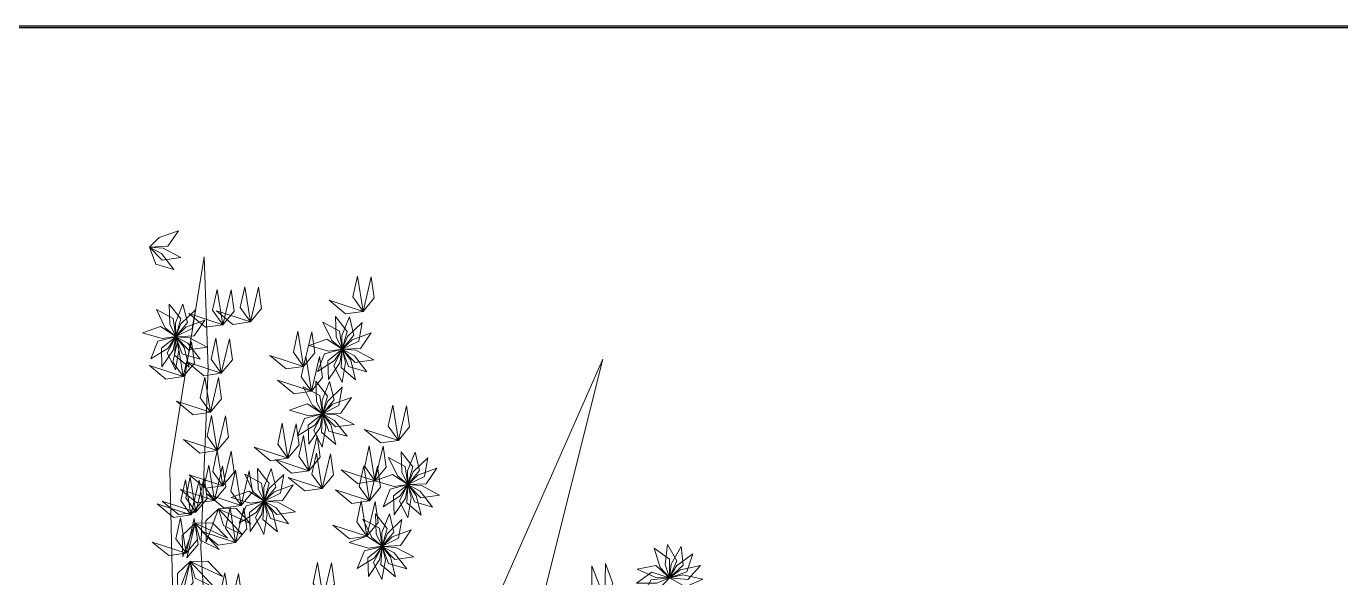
# Model space of a CAD drawing. Header units: inches. Extents: x -422522 to 22891, y -2973 to 414515.
# Drawn here: x 6927.7 to 7149, y 10941.1 to 11033.9 of the extents above; entities that cross this region are included whole.
import ezdxf

# ---------------------------------------------------------------- set-up
doc = ezdxf.new("R2010")
doc.units = ezdxf.units.IN
doc.header["$MEASUREMENT"] = 0
doc.layers.get('0').update_dxf_attribs({"lineweight": 25})
doc.layers.add('ARREDAMENTO', color=8, linetype='Continuous', lineweight=18)

msp = doc.modelspace()

# ---------------------------------------------------------------- linework, layer by layer
for points in [[(6657.16, 9033.57), (8657.16, 9033.9), (8656.83, 11033.9), (6656.83, 11033.57)], [(6657.16, 9033.9), (8657.16, 9033.9), (8657.16, 11033.9), (6657.16, 11033.9)]]:
    msp.add_lwpolyline(points, close=True)
at = {"layer": 'ARREDAMENTO', "lineweight": 0}
for points in [[(6953.29, 10999.49), (6950.08, 10998.33), (6948.42, 10996.73), (6951.5, 10996.86), (6953.29, 10999.49)], [(6952.54, 10992.95), (6950.44, 10995.63), (6948.41, 10996.72), (6949.49, 10993.83), (6952.54, 10992.95)], [(6953.72, 10994.96), (6950.72, 10996.56), (6948.41, 10996.72), (6950.57, 10994.52), (6953.72, 10994.96)], [(6984.4, 10985.91), (6982.68, 10988.33), (6983.45, 10991.83), (6984.4, 10985.91)], [(6984.4, 10985.91), (6986.28, 10988.2), (6985.77, 10991.75), (6984.4, 10985.91)], [(6960.78, 10983.67), (6959.07, 10986.09), (6959.83, 10989.6), (6960.78, 10983.67)], [(6960.78, 10983.67), (6962.67, 10985.96), (6962.16, 10989.51), (6960.78, 10983.67)], [(6965.43, 10984.12), (6963.71, 10986.54), (6964.48, 10990.04), (6965.43, 10984.12)], [(6965.43, 10984.12), (6967.32, 10986.41), (6966.8, 10989.96), (6965.43, 10984.12)], [(6951.73, 10987.14), (6951.85, 10983.74), (6952.86, 10981.66), (6953.69, 10984.63), (6951.73, 10987.14)], [(6954.06, 10987.12), (6952.79, 10983.96), (6952.86, 10981.66), (6954.83, 10984.03), (6954.06, 10987.12)], [(6984.4, 10985.91), (6981.46, 10985.49), (6978.69, 10987.77), (6984.4, 10985.91)], [(6949.6, 10986.21), (6951.09, 10983.15), (6952.85, 10981.66), (6952.4, 10984.71), (6949.6, 10986.21)], [(6956.18, 10986.16), (6953.73, 10983.79), (6952.86, 10981.66), (6955.62, 10983.03), (6956.18, 10986.16)], [(6960.78, 10983.67), (6957.85, 10983.25), (6955.08, 10985.53), (6960.78, 10983.67)], [(6965.43, 10984.12), (6962.49, 10983.7), (6959.73, 10985.98), (6965.43, 10984.12)], [(6979.77, 10985.02), (6979.89, 10981.61), (6980.89, 10979.54), (6981.72, 10982.51), (6979.77, 10985.02)], [(6982.1, 10985), (6980.83, 10981.84), (6980.9, 10979.53), (6982.86, 10981.91), (6982.1, 10985)], [(6947.28, 10982.28), (6950.56, 10981.34), (6952.85, 10981.66), (6950.28, 10983.36), (6947.28, 10982.28)], [(6957.73, 10984.41), (6954.53, 10983.25), (6952.86, 10981.65), (6955.94, 10981.78), (6957.73, 10984.41)], [(6974.37, 10976.64), (6972.66, 10979.06), (6973.43, 10982.56), (6974.37, 10976.64)], [(6974.37, 10976.64), (6976.26, 10978.93), (6975.75, 10982.48), (6974.37, 10976.64)], [(6977.63, 10984.09), (6979.13, 10981.02), (6980.89, 10979.54), (6980.44, 10982.59), (6977.63, 10984.09)], [(6984.22, 10984.03), (6981.77, 10981.67), (6980.9, 10979.53), (6983.66, 10980.9), (6984.22, 10984.03)], [(6985.77, 10982.29), (6982.57, 10981.12), (6980.9, 10979.53), (6983.98, 10979.66), (6985.77, 10982.29)], [(6948.66, 10977.93), (6951.55, 10979.74), (6952.84, 10981.65), (6949.86, 10980.88), (6948.66, 10977.93)], [(6950.53, 10976.55), (6952.44, 10979.38), (6952.85, 10981.65), (6950.43, 10979.73), (6950.53, 10976.55)], [(6952.81, 10976.05), (6953.4, 10979.4), (6952.85, 10981.64), (6951.42, 10978.91), (6952.81, 10976.05)], [(6954.11, 10974.93), (6952.39, 10977.35), (6953.16, 10980.85), (6954.11, 10974.93)], [(6955.09, 10976.51), (6954.27, 10979.82), (6952.85, 10981.64), (6952.66, 10978.56), (6955.09, 10976.51)], [(6956.99, 10977.87), (6954.89, 10980.55), (6952.86, 10981.64), (6953.93, 10978.75), (6956.99, 10977.87)], [(6958.17, 10979.88), (6955.16, 10981.48), (6952.86, 10981.64), (6955.02, 10979.44), (6958.17, 10979.88)], [(6954.11, 10974.93), (6956, 10977.21), (6955.49, 10980.77), (6954.11, 10974.93)], [(6960.52, 10975.48), (6958.81, 10977.89), (6959.58, 10981.4), (6960.52, 10975.48)], [(6960.52, 10975.48), (6962.41, 10977.76), (6961.9, 10981.31), (6960.52, 10975.48)], [(6975.32, 10980.16), (6978.6, 10979.22), (6980.88, 10979.53), (6978.32, 10981.24), (6975.32, 10980.16)], [(6974.37, 10976.64), (6971.44, 10976.22), (6968.67, 10978.5), (6974.37, 10976.64)], [(6975.71, 10972.47), (6973.99, 10974.89), (6974.76, 10978.39), (6975.71, 10972.47)], [(6975.71, 10972.47), (6977.59, 10974.76), (6977.08, 10978.31), (6975.71, 10972.47)], [(6976.7, 10975.81), (6979.59, 10977.62), (6980.88, 10979.52), (6977.9, 10978.76), (6976.7, 10975.81)], [(6978.57, 10974.43), (6980.48, 10977.25), (6980.88, 10979.52), (6978.47, 10977.61), (6978.57, 10974.43)], [(6980.85, 10973.92), (6981.44, 10977.28), (6980.89, 10979.52), (6979.46, 10976.79), (6980.85, 10973.92)], [(6983.13, 10974.39), (6982.31, 10977.7), (6980.89, 10979.52), (6980.7, 10976.44), (6983.13, 10974.39)], [(6985.03, 10975.74), (6982.93, 10978.43), (6980.9, 10979.52), (6981.97, 10976.63), (6985.03, 10975.74)], [(6986.21, 10977.75), (6983.2, 10979.35), (6980.9, 10979.52), (6983.06, 10977.32), (6986.21, 10977.75)], [(6954.11, 10974.93), (6951.18, 10974.51), (6948.41, 10976.79), (6954.11, 10974.93)], [(6960.52, 10975.48), (6957.59, 10975.05), (6954.82, 10977.34), (6960.52, 10975.48)], [(6958.69, 10968.93), (6956.97, 10971.34), (6957.74, 10974.85), (6958.69, 10968.93)], [(6958.69, 10968.93), (6960.58, 10971.21), (6960.06, 10974.76), (6958.69, 10968.93)], [(6975.71, 10972.47), (6972.77, 10972.05), (6970, 10974.33), (6975.71, 10972.47)], [(6976.44, 10974.15), (6976.56, 10970.75), (6977.56, 10968.67), (6978.39, 10971.64), (6976.44, 10974.15)], [(6978.77, 10974.13), (6977.49, 10970.97), (6977.57, 10968.67), (6979.53, 10971.04), (6978.77, 10974.13)], [(6974.3, 10973.22), (6975.8, 10970.16), (6977.56, 10968.67), (6977.11, 10971.72), (6974.3, 10973.22)], [(6980.89, 10973.17), (6978.44, 10970.8), (6977.57, 10968.66), (6980.33, 10970.04), (6980.89, 10973.17)], [(6982.44, 10971.42), (6979.23, 10970.26), (6977.57, 10968.66), (6980.65, 10968.79), (6982.44, 10971.42)], [(6958.69, 10968.93), (6955.76, 10968.5), (6952.99, 10970.79), (6958.69, 10968.93)], [(6971.99, 10969.29), (6975.27, 10968.35), (6977.55, 10968.67), (6974.98, 10970.37), (6971.99, 10969.29)], [(6990.35, 10964.19), (6988.63, 10966.6), (6989.4, 10970.11), (6990.35, 10964.19)], [(6990.35, 10964.19), (6992.24, 10966.47), (6991.72, 10970.03), (6990.35, 10964.19)], [(6959.85, 10962.48), (6958.13, 10964.89), (6958.9, 10968.4), (6959.85, 10962.48)], [(6959.85, 10962.48), (6961.73, 10964.76), (6961.22, 10968.31), (6959.85, 10962.48)], [(6971.75, 10961.17), (6970.03, 10963.58), (6970.8, 10967.09), (6971.75, 10961.17)], [(6971.75, 10961.17), (6973.64, 10963.45), (6973.12, 10967), (6971.75, 10961.17)], [(6973.37, 10964.94), (6976.26, 10966.75), (6977.55, 10968.66), (6974.56, 10967.89), (6973.37, 10964.94)], [(6975.24, 10963.56), (6977.15, 10966.38), (6977.55, 10968.66), (6975.14, 10966.74), (6975.24, 10963.56)], [(6977.52, 10963.06), (6978.11, 10966.41), (6977.56, 10968.65), (6976.13, 10965.92), (6977.52, 10963.06)], [(6979.8, 10963.52), (6978.97, 10966.83), (6977.56, 10968.65), (6977.37, 10965.57), (6979.8, 10963.52)], [(6981.7, 10964.88), (6979.6, 10967.56), (6977.56, 10968.65), (6978.64, 10965.76), (6981.7, 10964.88)], [(6982.88, 10966.89), (6979.87, 10968.49), (6977.57, 10968.65), (6979.73, 10966.45), (6982.88, 10966.89)], [(6975.29, 10959.09), (6973.57, 10961.51), (6974.34, 10965.01), (6975.29, 10959.09)], [(6975.29, 10959.09), (6977.17, 10961.38), (6976.66, 10964.93), (6975.29, 10959.09)], [(6990.35, 10964.19), (6987.41, 10963.76), (6984.65, 10966.05), (6990.35, 10964.19)], [(6959.85, 10962.48), (6956.91, 10962.05), (6954.14, 10964.34), (6959.85, 10962.48)], [(6960.79, 10956.55), (6959.08, 10958.97), (6959.85, 10962.48), (6960.79, 10956.55)], [(6960.79, 10956.55), (6962.68, 10958.84), (6962.17, 10962.39), (6960.79, 10956.55)], [(6971.75, 10961.17), (6968.81, 10960.74), (6966.05, 10963.03), (6971.75, 10961.17)], [(6986.38, 10957.38), (6984.67, 10959.8), (6985.43, 10963.3), (6986.38, 10957.38)], [(6986.38, 10957.38), (6988.27, 10959.67), (6987.76, 10963.22), (6986.38, 10957.38)], [(6975.29, 10959.09), (6972.35, 10958.67), (6969.59, 10960.95), (6975.29, 10959.09)], [(6977.51, 10956.11), (6975.79, 10958.53), (6976.56, 10962.04), (6977.51, 10956.11)], [(6977.51, 10956.11), (6979.4, 10958.4), (6978.89, 10961.95), (6977.51, 10956.11)], [(6988.69, 10961.31), (6990.19, 10958.25), (6991.95, 10956.76), (6991.5, 10959.81), (6988.69, 10961.31)], [(6990.83, 10962.24), (6990.95, 10958.84), (6991.95, 10956.76), (6992.78, 10959.73), (6990.83, 10962.24)], [(6993.16, 10962.22), (6991.88, 10959.06), (6991.96, 10956.76), (6993.92, 10959.13), (6993.16, 10962.22)], [(6995.28, 10961.26), (6992.83, 10958.89), (6991.96, 10956.75), (6994.72, 10958.13), (6995.28, 10961.26)], [(6956.24, 10952.11), (6954.53, 10954.53), (6955.29, 10958.04), (6956.24, 10952.11)], [(6960.79, 10956.55), (6957.86, 10956.13), (6955.09, 10958.41), (6960.79, 10956.55)], [(6956.24, 10952.11), (6958.13, 10954.4), (6957.62, 10957.95), (6956.24, 10952.11)], [(6959.37, 10954.09), (6957.65, 10956.51), (6958.42, 10960.01), (6959.37, 10954.09)], [(6959.37, 10954.09), (6961.26, 10956.38), (6960.74, 10959.93), (6959.37, 10954.09)], [(6963.86, 10953.24), (6962.15, 10955.66), (6962.92, 10959.17), (6963.86, 10953.24)], [(6963.86, 10953.24), (6965.75, 10955.53), (6965.24, 10959.08), (6963.86, 10953.24)], [(6964.47, 10958.51), (6965.96, 10955.45), (6967.72, 10953.96), (6967.27, 10957.01), (6964.47, 10958.51)], [(6966.6, 10959.45), (6966.72, 10956.04), (6967.73, 10953.96), (6968.56, 10956.93), (6966.6, 10959.45)], [(6968.94, 10959.43), (6967.66, 10956.27), (6967.73, 10953.96), (6969.7, 10956.34), (6968.94, 10959.43)], [(6971.06, 10958.46), (6968.6, 10956.09), (6967.73, 10953.96), (6970.5, 10955.33), (6971.06, 10958.46)], [(6977.51, 10956.11), (6974.58, 10955.69), (6971.81, 10957.97), (6977.51, 10956.11)], [(6986.38, 10957.38), (6983.45, 10956.96), (6980.68, 10959.24), (6986.38, 10957.38)], [(6985.46, 10954.01), (6983.74, 10956.43), (6984.51, 10959.93), (6985.46, 10954.01)], [(6985.46, 10954.01), (6987.34, 10956.3), (6986.83, 10959.85), (6985.46, 10954.01)], [(6986.38, 10957.38), (6989.66, 10956.44), (6991.94, 10956.75), (6989.37, 10958.46), (6986.38, 10957.38)], [(6996.83, 10959.51), (6993.62, 10958.35), (6991.96, 10956.75), (6995.04, 10956.88), (6996.83, 10959.51)], [(6959.37, 10954.09), (6956.43, 10953.67), (6953.67, 10955.95), (6959.37, 10954.09)], [(6955.42, 10951.65), (6953.71, 10954.07), (6954.48, 10957.57), (6955.42, 10951.65)], [(6955.42, 10951.65), (6957.31, 10953.94), (6956.8, 10957.49), (6955.42, 10951.65)], [(6972.6, 10956.72), (6969.4, 10955.55), (6967.73, 10953.95), (6970.82, 10954.08), (6972.6, 10956.72)], [(6985.46, 10954.01), (6982.52, 10953.59), (6979.75, 10955.87), (6985.46, 10954.01)], [(6987.76, 10953.03), (6990.65, 10954.84), (6991.94, 10956.75), (6988.95, 10955.98), (6987.76, 10953.03)], [(6989.63, 10951.65), (6991.54, 10954.47), (6991.94, 10956.74), (6989.53, 10954.83), (6989.63, 10951.65)], [(6991.91, 10951.15), (6992.5, 10954.5), (6991.95, 10956.74), (6990.52, 10954.01), (6991.91, 10951.15)], [(6994.19, 10951.61), (6993.36, 10954.92), (6991.95, 10956.74), (6991.76, 10953.66), (6994.19, 10951.61)], [(6996.09, 10952.97), (6993.99, 10955.65), (6991.95, 10956.74), (6993.03, 10953.85), (6996.09, 10952.97)], [(6997.27, 10954.97), (6994.26, 10956.57), (6991.96, 10956.74), (6994.12, 10954.54), (6997.27, 10954.97)], [(6955.42, 10951.65), (6952.49, 10951.23), (6949.72, 10953.51), (6955.42, 10951.65)], [(6956.24, 10952.11), (6953.31, 10951.69), (6950.54, 10953.97), (6956.24, 10952.11)], [(6963.86, 10953.24), (6960.93, 10952.82), (6958.16, 10955.11), (6963.86, 10953.24)], [(6962.16, 10954.58), (6965.43, 10953.65), (6967.72, 10953.96), (6965.15, 10955.67), (6962.16, 10954.58)], [(6963.53, 10950.24), (6966.42, 10952.04), (6967.72, 10953.95), (6964.73, 10953.18), (6963.53, 10950.24)], [(6965.4, 10948.85), (6967.31, 10951.68), (6967.72, 10953.95), (6965.3, 10952.03), (6965.4, 10948.85)], [(6967.68, 10948.35), (6968.27, 10951.71), (6967.72, 10953.95), (6966.29, 10951.21), (6967.68, 10948.35)], [(6969.96, 10948.81), (6969.14, 10952.12), (6967.72, 10953.94), (6967.53, 10950.87), (6969.96, 10948.81)], [(6971.86, 10950.17), (6969.76, 10952.86), (6967.73, 10953.95), (6968.8, 10951.05), (6971.86, 10950.17)], [(6973.04, 10952.18), (6970.03, 10953.78), (6967.73, 10953.95), (6969.89, 10951.74), (6973.04, 10952.18)], [(6985.03, 10948.06), (6983.32, 10950.48), (6984.08, 10953.99), (6985.03, 10948.06)], [(6985.03, 10948.06), (6986.92, 10950.35), (6986.41, 10953.9), (6985.03, 10948.06)], [(6960.05, 10952.68), (6957.91, 10950.63), (6957.99, 10947.05), (6960.05, 10952.68)], [(6960.05, 10952.68), (6963.02, 10952.75), (6965.49, 10950.15), (6960.05, 10952.68)], [(6960.05, 10952.68), (6960.89, 10949.84), (6964.12, 10948.27), (6960.05, 10952.68)], [(6962.94, 10946.99), (6961.22, 10949.41), (6961.99, 10952.92), (6962.94, 10946.99)], [(6962.94, 10946.99), (6964.82, 10949.28), (6964.31, 10952.83), (6962.94, 10946.99)], [(6986.49, 10951.84), (6986.61, 10948.44), (6987.61, 10946.36), (6988.44, 10949.33), (6986.49, 10951.84)], [(6988.82, 10951.83), (6987.54, 10948.67), (6987.61, 10946.36), (6989.58, 10948.74), (6988.82, 10951.83)], [(6954.6, 10945.22), (6952.89, 10947.64), (6953.66, 10951.14), (6954.6, 10945.22)], [(6954.6, 10945.22), (6952.89, 10947.64), (6953.66, 10951.14), (6954.6, 10945.22)], [(6956.11, 10950.24), (6953.96, 10948.2), (6954.05, 10944.61), (6956.11, 10950.24)], [(6954.6, 10945.22), (6956.49, 10947.51), (6955.98, 10951.06), (6954.6, 10945.22)], [(6954.6, 10945.22), (6956.49, 10947.51), (6955.98, 10951.06), (6954.6, 10945.22)], [(6954.73, 10944.4), (6956.62, 10946.69), (6956.11, 10950.24), (6954.73, 10944.4)], [(6956.11, 10950.24), (6959.07, 10950.31), (6961.55, 10947.71), (6956.11, 10950.24)], [(6956.11, 10950.24), (6956.95, 10947.4), (6960.18, 10945.83), (6956.11, 10950.24)], [(6985.03, 10948.06), (6982.1, 10947.64), (6979.33, 10949.93), (6985.03, 10948.06)], [(6984.35, 10950.91), (6985.85, 10947.85), (6987.61, 10946.36), (6987.16, 10949.41), (6984.35, 10950.91)], [(6990.94, 10950.86), (6988.49, 10948.49), (6987.62, 10946.36), (6990.38, 10947.73), (6990.94, 10950.86)], [(6992.49, 10949.12), (6989.28, 10947.95), (6987.62, 10946.35), (6990.7, 10946.48), (6992.49, 10949.12)], [(6954.6, 10945.22), (6951.67, 10944.8), (6948.9, 10947.08), (6954.6, 10945.22)], [(6954.6, 10945.22), (6951.67, 10944.8), (6948.9, 10947.08), (6954.6, 10945.22)], [(6962.94, 10946.99), (6960, 10946.57), (6957.23, 10948.86), (6962.94, 10946.99)], [(6982.04, 10946.98), (6985.32, 10946.04), (6987.6, 10946.36), (6985.03, 10948.06), (6982.04, 10946.98)], [(6983.41, 10942.64), (6986.3, 10944.44), (6987.6, 10946.35), (6984.61, 10945.58), (6983.41, 10942.64)], [(6985.29, 10941.25), (6987.19, 10944.08), (6987.6, 10946.35), (6985.18, 10944.43), (6985.29, 10941.25)], [(6987.56, 10940.75), (6988.15, 10944.1), (6987.6, 10946.34), (6986.18, 10943.61), (6987.56, 10940.75)], [(6989.85, 10941.21), (6989.02, 10944.52), (6987.61, 10946.34), (6987.41, 10943.27), (6989.85, 10941.21)], [(6991.74, 10942.57), (6989.64, 10945.25), (6987.61, 10946.34), (6988.69, 10943.45), (6991.74, 10942.57)], [(6992.93, 10944.58), (6989.92, 10946.18), (6987.62, 10946.35), (6989.77, 10944.14), (6992.93, 10944.58)], [(7033.41, 10946.06), (7034.45, 10942.81), (7035.99, 10941.09), (7035.97, 10944.17), (7033.41, 10946.06)], [(7035.66, 10946.67), (7035.29, 10943.28), (7035.99, 10941.09), (7037.23, 10943.91), (7035.66, 10946.67)], [(7037.96, 10946.32), (7036.25, 10943.38), (7035.99, 10941.08), (7038.28, 10943.16), (7037.96, 10946.32)], [(7039.92, 10945.07), (7037.16, 10943.07), (7035.99, 10941.08), (7038.92, 10942.05), (7039.92, 10945.07)], [(6955.29, 10943.81), (6953.14, 10941.77), (6953.23, 10938.18), (6955.29, 10943.81)], [(6953.91, 10937.97), (6955.8, 10940.26), (6955.29, 10943.81), (6953.91, 10937.97)], [(6955.29, 10943.81), (6958.25, 10943.88), (6960.73, 10941.29), (6955.29, 10943.81)], [(6955.29, 10943.81), (6956.13, 10940.97), (6959.36, 10939.41), (6955.29, 10943.81)], [(6977.7, 10937.72), (6975.98, 10940.14), (6976.75, 10943.64), (6977.7, 10937.72)], [(6977.7, 10937.72), (6979.58, 10940.01), (6979.07, 10943.56), (6977.7, 10937.72)], [(7025.09, 10937.47), (7022.91, 10939.48), (7022.94, 10943.07), (7025.09, 10937.47)], [(7025.09, 10937.47), (7026.46, 10940.09), (7025.24, 10943.47), (7025.09, 10937.47)], [(7030.56, 10942.49), (7033.67, 10941.1), (7035.98, 10941.08), (7033.68, 10943.14), (7030.56, 10942.49)], [(7041.21, 10943.12), (7037.87, 10942.42), (7035.99, 10941.08), (7039.06, 10940.77), (7041.21, 10943.12)], [(6962.05, 10935.95), (6960.33, 10938.37), (6961.1, 10941.88), (6962.05, 10935.95)], [(6962.05, 10935.95), (6963.94, 10938.24), (6963.42, 10941.79), (6962.05, 10935.95)], [(7030.46, 10940.16), (7033.86, 10940.16), (7035.98, 10941.08), (7033.04, 10942.02), (7030.46, 10940.16)], [(7031.31, 10937.99), (7034.42, 10939.37), (7035.98, 10941.08), (7032.91, 10940.74), (7031.31, 10937.99)], [(7041.58, 10940.82), (7038.25, 10941.54), (7035.99, 10941.07), (7038.67, 10939.54), (7041.58, 10940.82)]]:
    msp.add_lwpolyline(points, dxfattribs=at)
at = {"layer": 'ARREDAMENTO', "linetype": 'Continuous', "lineweight": 0}
msp.add_lwpolyline([(6925.35, 10876.62), (6946.11, 10890.2), (6969.34, 10893.58), (6991.77, 10912.86), (7014.38, 10936.46), (7024.74, 10977.89), (7007.24, 10938.2), (6987.51, 10914.48), (6968.13, 10899.4), (6959.67, 10904.07), (6957.06, 10946.03), (6958.3, 10976.28), (6957.62, 10995.07), (6951.83, 10959.23), (6952.38, 10937.56), (6955.35, 10904.25), (6953.61, 10897.11), (6940.53, 10894.76), (6928.53, 10883.7), (6913.71, 10874.21)], dxfattribs=at)

doc.saveas('drawing.dxf')
